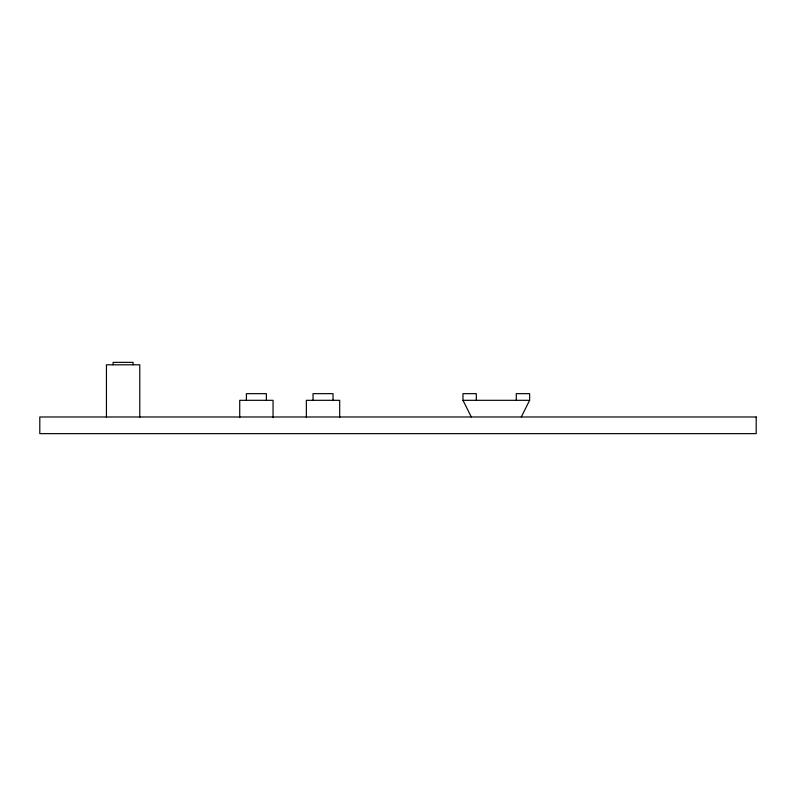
<?xml version="1.0" encoding="UTF-8"?>
<svg xmlns="http://www.w3.org/2000/svg" width="796" height="796" viewBox="0 0 796 796"><rect width="100%" height="100%" fill="white"/><g stroke="black" fill="none" stroke-linecap="round" stroke-linejoin="round"><path stroke-width="1.19" d="M521.29 416.985L529.619 400.318L529.619 393.652L516.286 393.652L516.286 400.318M476.306 400.318L476.306 393.652L462.974 393.652L462.974 400.318L529.619 400.318M462.974 400.318L471.302 416.985M339.693 417.601L339.693 400.318L306.37 400.318L306.37 417.601M333.026 400.318L333.026 393.652L313.027 393.652L313.027 400.318M273.048 417.601L273.048 400.318L239.725 400.318L239.725 417.601M266.381 400.318L266.381 393.652L246.392 393.652L246.392 400.318M139.768 417.353L139.768 364.797L106.445 364.797L106.445 417.353M133.101 364.787L133.101 362.359L113.102 362.359L113.102 364.787M756.2 416.985L39.8 416.985L39.8 433.641L756.2 433.641L756.2 416.985"/></g></svg>
